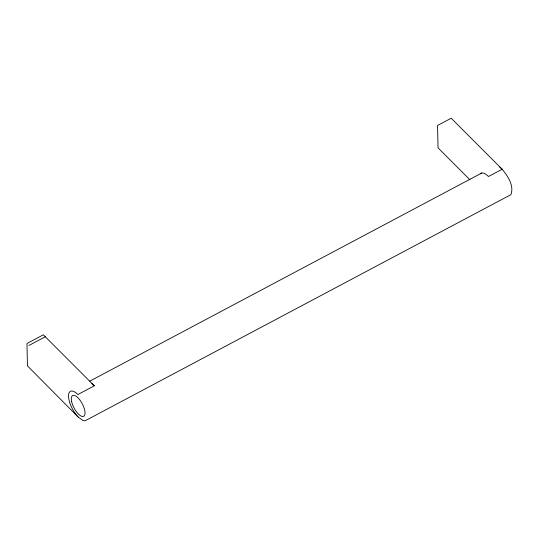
<?xml version="1.0" encoding="UTF-8"?>
<svg xmlns="http://www.w3.org/2000/svg" width="539" height="539" viewBox="0 0 539 539"><rect width="100%" height="100%" fill="white"/><g stroke="black" fill="none" stroke-linecap="round" stroke-linejoin="round"><path stroke-width="0.81" d="M28.911 345.472L45.31 336.767M89.804 381.147L481.751 173.012M78.424 417.287L27.455 365.88L26.95 343.511L43.349 334.8L94.312 385.816L77.912 394.528A16.534 6.481 62 0 0 68.534 396.259A16.534 6.481 62 0 0 78.424 417.287L83.208 420.582L85.162 420.77L510.891 194.667C514.341 185.712 507.765 175.943 502.159 169.246L451.197 118.23L437.533 125.486L438.039 147.854L469.954 179.81M499.673 167.137A16.534 6.481 62 0 1 502.159 169.246L488.489 176.502A16.534 6.481 62 0 0 480.276 173.841M91.825 383.707A16.534 6.481 62 0 1 94.312 385.816M71.593 401.366A11.77 4.615 62 0 0 83.147 416.492A11.77 4.615 62 0 0 79.765 399.857A11.77 4.615 62 0 0 71.593 401.366"/></g></svg>
